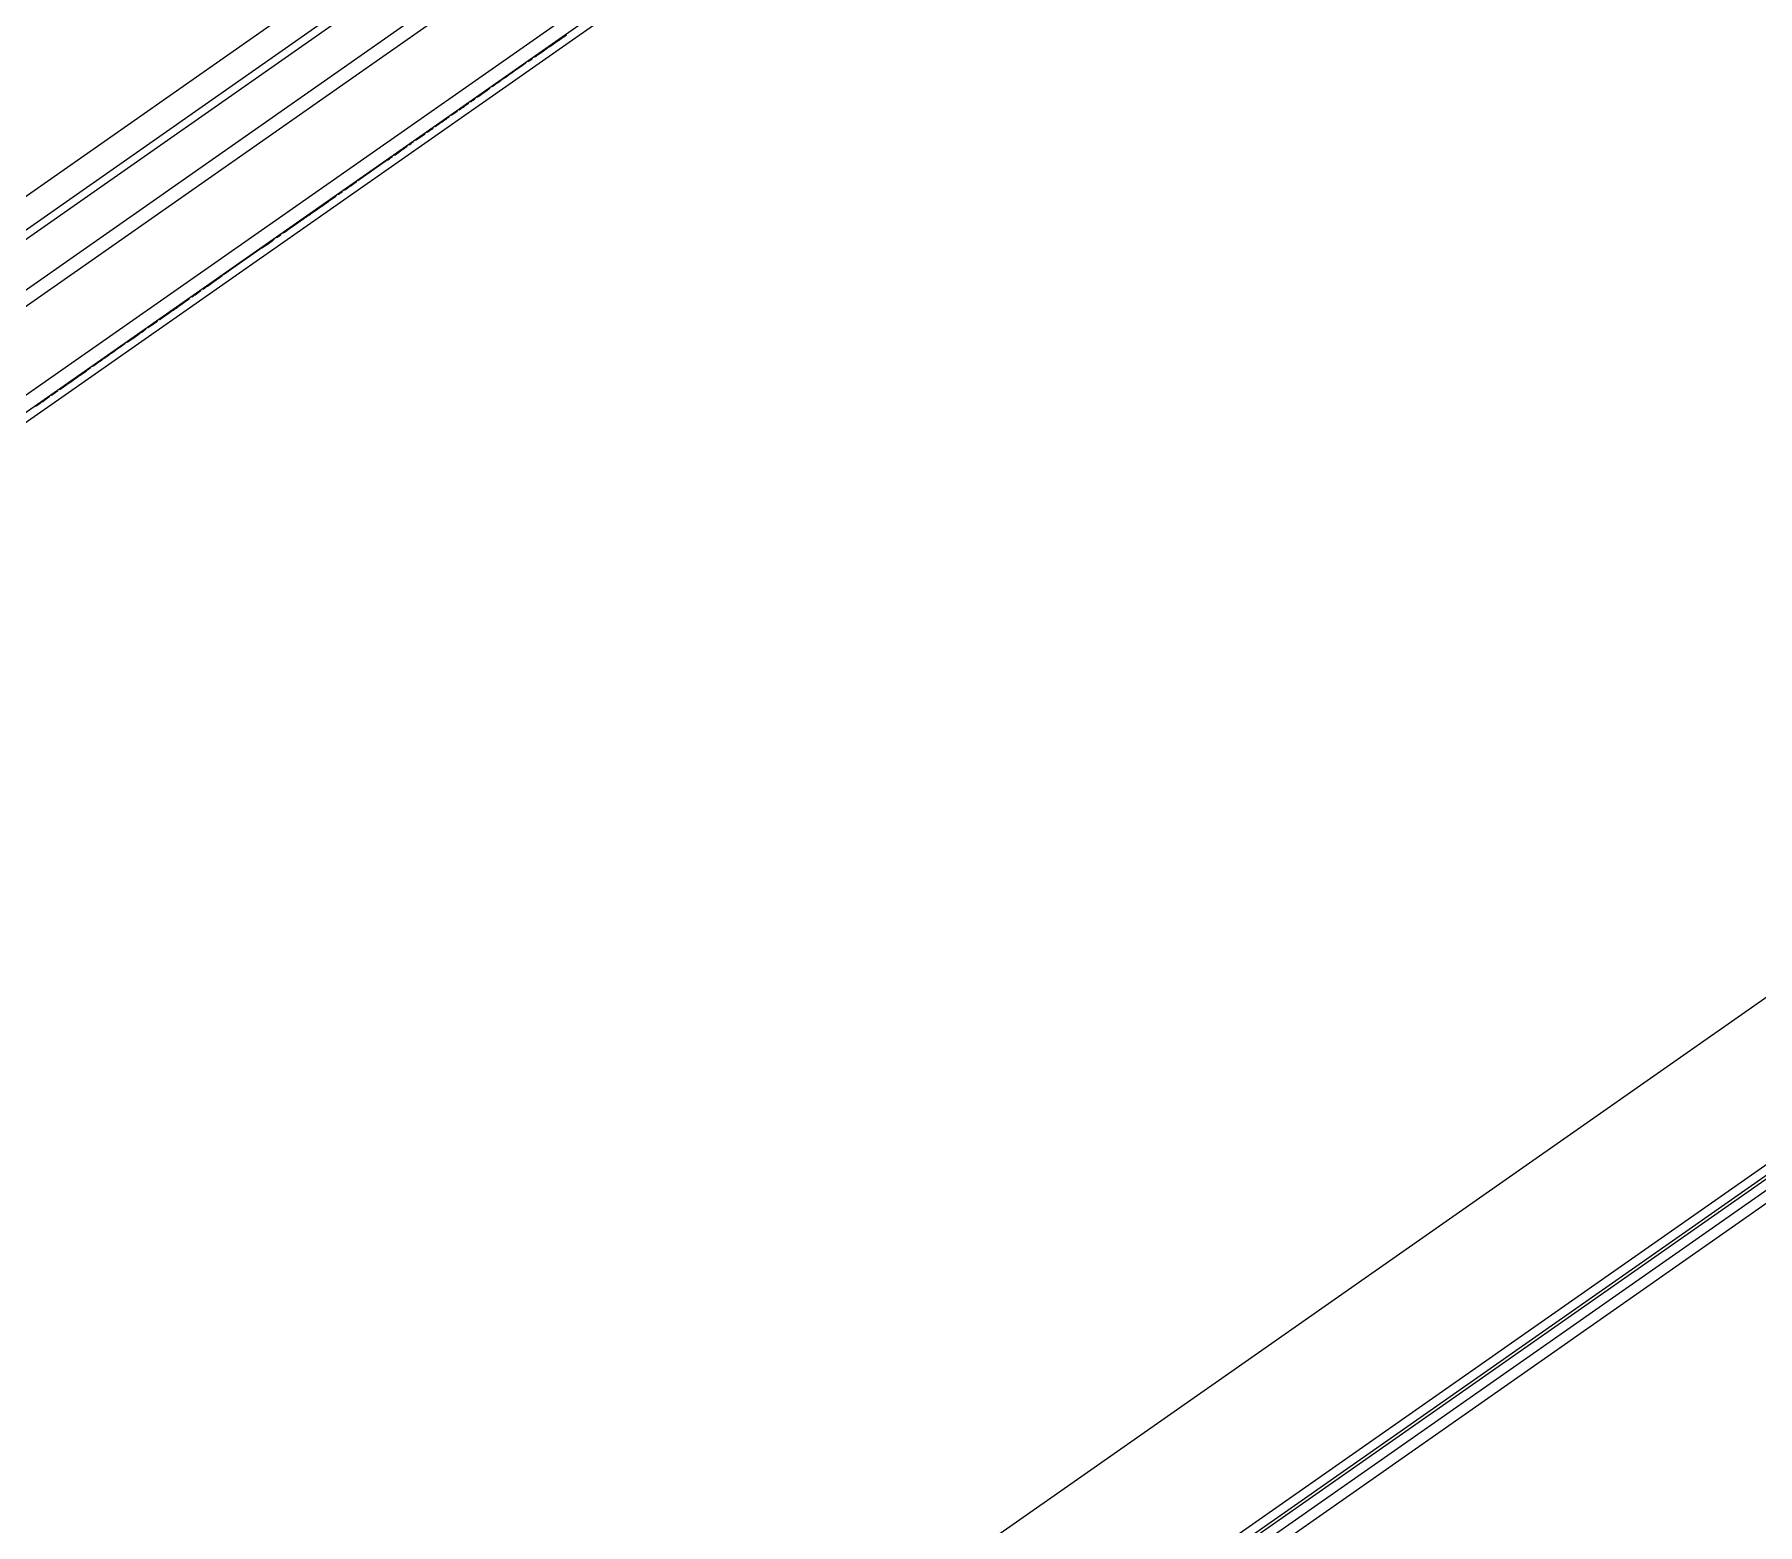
# Model space of a CAD drawing. Header units: millimetres. Extents: x 152904052 to 153933663, y 538271515 to 539240469.
# Drawn here: x 153354138.6 to 153354395.9, y 538946566.3 to 538946788.8 of the extents above; entities that cross this region are included whole.
import ezdxf

# ---------------------------------------------------------------- set-up
doc = ezdxf.new("R2010")
doc.units = ezdxf.units.MM
doc.layers.add('POWR', color=5, linetype='Continuous')

msp = doc.modelspace()

# ---------------------------------------------------------------- linework, layer by layer
at = {"layer": 'POWR', "color": 7}
for p, q in [((153353557.62, 538946358.81), (153355318.79, 538947592)), ((153353559.97, 538946355.45), (153355321.15, 538947588.64)), ((153353548.38, 538946338.36), (153354440.1, 538946962.75)), ((153353549.53, 538946336.73), (153354441.25, 538946961.11)), ((153354449.71, 538946953.74), (153353553.56, 538946326.24)), ((153354414.62, 538946952.42), (153353564.75, 538946357.33)), ((153354449.2, 538946950.81), (153353556.49, 538946325.73)), ((153354357.85, 538946885.31), (153354125.58, 538946722.68)), ((153354213.21, 538946785.45), (153354213.15, 538946785.53)), ((153354206.58, 538946780.81), (153354206.52, 538946780.89)), ((153354201.71, 538946777.4), (153354201.66, 538946777.48)), ((153354203.41, 538946778.58), (153354203.35, 538946778.67)), ((153354204.38, 538946779.26), (153354204.32, 538946779.34)), ((153354198.38, 538946775.07), (153354198.33, 538946775.15)), ((153354199.44, 538946775.81), (153354199.38, 538946775.89)), ((153354200.5, 538946776.55), (153354200.44, 538946776.63)), ((153354194.5, 538946772.35), (153354194.45, 538946772.43)), ((153354195.47, 538946773.03), (153354195.41, 538946773.11)), ((153354191.1, 538946769.96), (153354186.84, 538946766.98)), ((153354191.24, 538946770.06), (153354191.18, 538946770.15)), ((153354192.3, 538946770.8), (153354192.24, 538946770.89)), ((153354183.61, 538946764.72), (153354183.55, 538946764.8)), ((153354184.57, 538946765.4), (153354184.51, 538946765.48)), ((153354180.61, 538946762.62), (153354180.55, 538946762.7)), ((153354175.67, 538946759.16), (153354175.61, 538946759.24)), ((153354178.5, 538946761.14), (153354178.44, 538946761.22)), ((153353702.54, 538946158.64), (153354556.1, 538946756.3)), ((153354172.33, 538946756.83), (153354168.18, 538946753.92)), ((153354173.29, 538946757.5), (153354172.63, 538946757.04)), ((153354168.18, 538946753.92), (153354166.77, 538946752.93)), ((153354168.18, 538946753.92), (153354168.12, 538946754)), ((153353692.41, 538946122.72), (153354593.47, 538946753.66)), ((153353693.32, 538946121.41), (153354594.39, 538946752.35)), ((153353694.22, 538946125.71), (153354590.05, 538946752.97)), ((153354166.63, 538946752.83), (153354166.57, 538946752.91)), ((153354160.54, 538946748.57), (153354160.48, 538946748.65)), ((153354161.76, 538946749.42), (153354161.7, 538946749.5)), ((153354580.07, 538946746.47), (153353703.58, 538946132.75)), ((153354578.26, 538946746.79), (153353703.9, 538946134.56)), ((153354157.21, 538946746.24), (153354157.15, 538946746.32)), ((153354155.51, 538946745.05), (153354155.46, 538946745.13)), ((153354146.92, 538946739.03), (153354146.86, 538946739.11)), ((153354142.05, 538946735.62), (153354141.99, 538946735.7)), ((153354138.72, 538946733.29), (153354138.67, 538946733.37)), ((153354139.78, 538946734.03), (153354139.72, 538946734.11)), ((153354140.43, 538946734.49), (153354140.07, 538946734.23)), ((153354140.84, 538946734.77), (153354140.78, 538946734.85))]:
    msp.add_line(p, q, dxfattribs=at)
for points, knots in [([(153354213.21, 538946785.45), (153354213.31, 538946785.52), (153354213.5, 538946785.65), (153354214.8, 538946786.56), (153354216.34, 538946787.64), (153354217.46, 538946788.42), (153354217.99, 538946788.79)], [0, 0, 0, 0, 0.291481, 0.577385, 0.799134, 1, 1, 1, 1]), ([(153354212.25, 538946784.78), (153354212.24, 538946784.77), (153354212.17, 538946784.72), (153354212.43, 538946784.9), (153354212.86, 538946785.2), (153354212.92, 538946785.25)], [0, 0, 0, 0, 0.190558, 0.884747, 1, 1, 1, 1]), ([(153354211.93, 538946784.55), (153354211.56, 538946784.29), (153354210.45, 538946783.52), (153354208.71, 538946782.3), (153354207.37, 538946781.36), (153354206.87, 538946781.01)], [0, 0, 0, 0, 0.241234, 0.720278, 1, 1, 1, 1]), ([(153354204.66, 538946779.46), (153354204.75, 538946779.53), (153354205.47, 538946780.03), (153354206.32, 538946780.62), (153354206.49, 538946780.74), (153354206.58, 538946780.81)], [0, 0, 0, 0, 0.066101, 0.514005, 1, 1, 1, 1]), ([(153354200.78, 538946776.75), (153354200.92, 538946776.85), (153354201.27, 538946777.09), (153354201.64, 538946777.34), (153354201.69, 538946777.38), (153354201.71, 538946777.4)], [0, 0, 0, 0, 0.2491554, 0.6088443, 1, 1, 1, 1]), ([(153354202, 538946777.6), (153354202.17, 538946777.72), (153354202.7, 538946778.09), (153354203.27, 538946778.49), (153354203.36, 538946778.55), (153354203.41, 538946778.58)], [0, 0, 0, 0, 0.187819, 0.577045, 1, 1, 1, 1]), ([(153354203.7, 538946778.79), (153354203.83, 538946778.88), (153354204.3, 538946779.21), (153354204.35, 538946779.24), (153354204.38, 538946779.26)], [0, 0, 0, 0, 0.2934786, 1, 1, 1, 1]), ([(153354197.18, 538946774.23), (153354197.18, 538946774.22), (153354197.16, 538946774.21), (153354197.37, 538946774.36), (153354197.81, 538946774.67), (153354198.1, 538946774.87)], [0, 0, 0, 0, 0.047306, 0.388103, 1, 1, 1, 1]), ([(153354198.38, 538946775.07), (153354198.4, 538946775.08), (153354198.45, 538946775.11), (153354198.72, 538946775.3), (153354199.06, 538946775.54), (153354199.31, 538946775.72), (153354199.44, 538946775.81)], [0, 0, 0, 0, 0.28369, 0.564887, 0.783362, 1, 1, 1, 1]), ([(153354199.44, 538946775.81), (153354199.54, 538946775.88), (153354199.75, 538946776.02), (153354200.03, 538946776.22), (153354200.28, 538946776.39), (153354200.46, 538946776.52), (153354200.48, 538946776.54), (153354200.5, 538946776.55)], [0, 0, 0, 0, 0.193235, 0.373767, 0.551009, 0.766025, 1, 1, 1, 1]), ([(153354192.3, 538946770.8), (153354192.36, 538946770.85), (153354192.5, 538946770.95), (153354193.24, 538946771.47), (153354193.97, 538946771.98), (153354194.22, 538946772.15)], [0, 0, 0, 0, 0.3984405, 0.7950917, 1, 1, 1, 1]), ([(153354194.5, 538946772.35), (153354194.54, 538946772.38), (153354194.59, 538946772.41), (153354195.11, 538946772.78), (153354195.18, 538946772.83)], [0, 0, 0, 0, 0.86881, 1, 1, 1, 1]), ([(153354195.47, 538946773.03), (153354195.54, 538946773.08), (153354195.69, 538946773.18), (153354196.49, 538946773.74), (153354196.89, 538946774.02)], [0, 0, 0, 0, 0.5046846, 1, 1, 1, 1]), ([(153354191.24, 538946770.06), (153354191.28, 538946770.09), (153354191.35, 538946770.14), (153354191.84, 538946770.49), (153354192.01, 538946770.6)], [0, 0, 0, 0, 0.664642, 1, 1, 1, 1]), ([(153354184.86, 538946765.6), (153354184.92, 538946765.64), (153354185.61, 538946766.12), (153354186.43, 538946766.7), (153354186.61, 538946766.82), (153354186.7, 538946766.88)], [0, 0, 0, 0, 0.046306, 0.500551, 1, 1, 1, 1]), ([(153354179.64, 538946761.94), (153354180.03, 538946762.21), (153354180.79, 538946762.74), (153354181.87, 538946763.5), (153354182.79, 538946764.15), (153354183.48, 538946764.63), (153354183.56, 538946764.69), (153354183.61, 538946764.72)], [0, 0, 0, 0, 0.195561, 0.375771, 0.551379, 0.764917, 1, 1, 1, 1]), ([(153354183.89, 538946764.92), (153354184.03, 538946765.02), (153354184.5, 538946765.35), (153354184.54, 538946765.38), (153354184.57, 538946765.4)], [0, 0, 0, 0, 0.290735, 1, 1, 1, 1]), ([(153354175.67, 538946759.16), (153354175.75, 538946759.22), (153354175.91, 538946759.33), (153354176.95, 538946760.06), (153354178.21, 538946760.94), (153354179.16, 538946761.61), (153354179.64, 538946761.94)], [0, 0, 0, 0, 0.281546, 0.564293, 0.784058, 1, 1, 1, 1]), ([(153354178.5, 538946761.14), (153354178.53, 538946761.17), (153354178.61, 538946761.22), (153354179.03, 538946761.52), (153354179.44, 538946761.8), (153354179.76, 538946762.02), (153354180.06, 538946762.23), (153354180.3, 538946762.41), (153354180.48, 538946762.53), (153354180.59, 538946762.61), (153354180.6, 538946762.62), (153354180.61, 538946762.62)], [0, 0, 0, 0, 0.199643, 0.398707, 0.496941, 0.592211, 0.679121, 0.762169, 0.836644, 0.914884, 1, 1, 1, 1]), ([(153354174.7, 538946758.48), (153354174.74, 538946758.51), (153354174.79, 538946758.55), (153354175.31, 538946758.91), (153354175.38, 538946758.96)], [0, 0, 0, 0, 0.86747, 1, 1, 1, 1]), ([(153354172.48, 538946756.93), (153354172.46, 538946756.92), (153354172.39, 538946756.86), (153354172.94, 538946757.25), (153354173.64, 538946757.74), (153354174.29, 538946758.19), (153354174.41, 538946758.28)], [0, 0, 0, 0, 0.107216, 0.503754, 0.902427, 1, 1, 1, 1]), ([(153354163.74, 538946750.81), (153354164.17, 538946751.11), (153354165.25, 538946751.87), (153354166.39, 538946752.67), (153354166.55, 538946752.77), (153354166.63, 538946752.83)], [0, 0, 0, 0, 0.2409386, 0.6001647, 1, 1, 1, 1]), ([(153354158.43, 538946747.09), (153354158.46, 538946747.12), (153354158.54, 538946747.17), (153354158.96, 538946747.46), (153354159.36, 538946747.74), (153354159.68, 538946747.97), (153354159.99, 538946748.18), (153354160.23, 538946748.35), (153354160.41, 538946748.48), (153354160.52, 538946748.55), (153354160.53, 538946748.56), (153354160.54, 538946748.57)], [0, 0, 0, 0, 0.201167, 0.403831, 0.503378, 0.598958, 0.684959, 0.766209, 0.838872, 0.91563, 1, 1, 1, 1]), ([(153354159.48, 538946747.83), (153354159.71, 538946747.98), (153354160.14, 538946748.28), (153354160.76, 538946748.72), (153354161.29, 538946749.09), (153354161.68, 538946749.37), (153354161.73, 538946749.4), (153354161.76, 538946749.42)], [0, 0, 0, 0, 0.198322, 0.378488, 0.552347, 0.763981, 1, 1, 1, 1]), ([(153354162.04, 538946749.62), (153354162.21, 538946749.74), (153354162.74, 538946750.11), (153354163.32, 538946750.51), (153354163.41, 538946750.57), (153354163.45, 538946750.61)], [0, 0, 0, 0, 0.185295, 0.570588, 1, 1, 1, 1]), ([(153354155.51, 538946745.05), (153354155.59, 538946745.1), (153354155.74, 538946745.21), (153354156.53, 538946745.76), (153354156.92, 538946746.04)], [0, 0, 0, 0, 0.501917, 1, 1, 1, 1]), ([(153354157.21, 538946746.24), (153354157.26, 538946746.27), (153354157.35, 538946746.33), (153354157.94, 538946746.75), (153354158.66, 538946747.25), (153354159.21, 538946747.64), (153354159.48, 538946747.83)], [0, 0, 0, 0, 0.279608, 0.563258, 0.784144, 1, 1, 1, 1]), ([(153354152.41, 538946742.87), (153354152.39, 538946742.86), (153354152.32, 538946742.81), (153354152.86, 538946743.19), (153354153.8, 538946743.85), (153354154.78, 538946744.54), (153354155.23, 538946744.85)], [0, 0, 0, 0, 0.08611, 0.40663, 0.731322, 1, 1, 1, 1]), ([(153354153.34, 538946743.53), (153354153.32, 538946743.51), (153354153.29, 538946743.49), (153354152.82, 538946743.16), (153354152.71, 538946743.08)], [0, 0, 0, 0, 0.755315, 1, 1, 1, 1]), ([(153354152.12, 538946742.67), (153354152.12, 538946742.67), (153354151.83, 538946742.47), (153354150.72, 538946741.69), (153354149.07, 538946740.54), (153354147.75, 538946739.61), (153354147.21, 538946739.23)], [0, 0, 0, 0, 0.001089, 0.377712, 0.747454, 1, 1, 1, 1]), ([(153354142.34, 538946735.82), (153354142.82, 538946736.16), (153354143.92, 538946736.93), (153354145.46, 538946738.01), (153354146.7, 538946738.88), (153354146.85, 538946738.98), (153354146.92, 538946739.03)], [0, 0, 0, 0, 0.18118, 0.409256, 0.68726, 1, 1, 1, 1]), ([(153354138.72, 538946733.29), (153354138.74, 538946733.31), (153354138.79, 538946733.34), (153354139.06, 538946733.53), (153354139.4, 538946733.76), (153354139.65, 538946733.94), (153354139.78, 538946734.03)], [0, 0, 0, 0, 0.2779106, 0.562252, 0.7840826, 1, 1, 1, 1]), ([(153354139.78, 538946734.03), (153354139.88, 538946734.1), (153354140.08, 538946734.24), (153354140.37, 538946734.45), (153354140.62, 538946734.62), (153354140.8, 538946734.75), (153354140.82, 538946734.76), (153354140.84, 538946734.77)], [0, 0, 0, 0, 0.200772, 0.380983, 0.55337, 0.763323, 1, 1, 1, 1]), ([(153354141.12, 538946734.97), (153354141.26, 538946735.07), (153354141.61, 538946735.31), (153354141.98, 538946735.57), (153354142.03, 538946735.6), (153354142.05, 538946735.62)], [0, 0, 0, 0, 0.24492, 0.599937, 1, 1, 1, 1])]:
    msp.add_open_spline(points, degree=3, knots=knots, dxfattribs=at)

doc.saveas('drawing.dxf')
